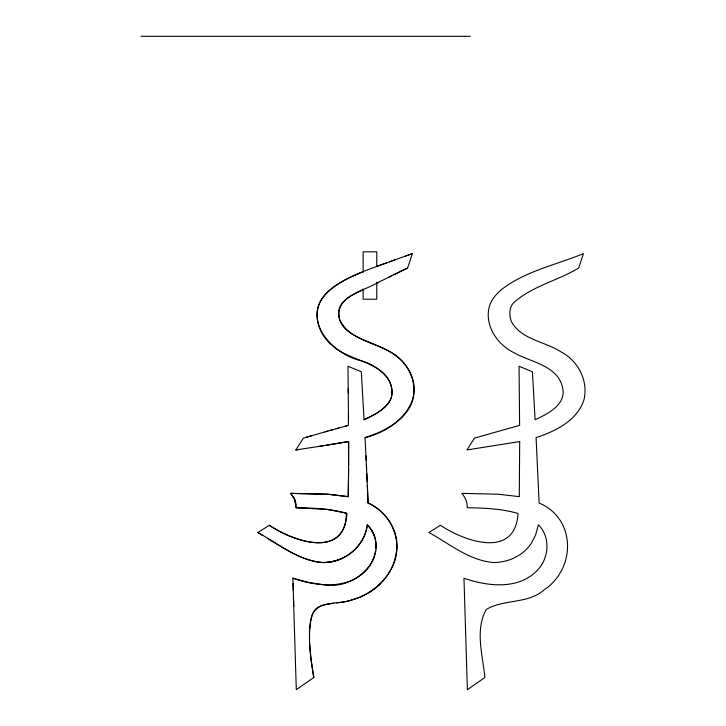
<?xml version="1.0" encoding="UTF-8"?>
<svg xmlns="http://www.w3.org/2000/svg" width="726" height="726" viewBox="0 0 726 726"><rect width="100%" height="100%" fill="white"/><g stroke="black" fill="none" stroke-linecap="round" stroke-linejoin="round"><path stroke-width="1.09" d="M348.562 475.775L348.616 441.562L326.455 445.238M348.616 464.958L348.616 441.562L319.458 446.327M348.607 468.66L348.208 496.666L328.733 494.288L290.709 493.362L295.028 500.323L296.172 507.755C312.852 508.028 329.813 508.463 345.948 513.137M348.525 479.178L348.208 496.666L327.344 494.215L290.709 493.362L294.565 499.143L296.172 507.755L327.39 509.452L345.476 513.001M309.503 631.203L309.566 641.757M375.805 548.384C376.567 540.271 373.954 531.813 368.309 525.86M309.648 629.034L310.574 620.739L312.815 613.397M391.895 395.67C394.272 361.775 350.014 362.991 331.836 345.14C319.15 334.84 312.489 315.365 320.856 300.464C330.484 285.536 347.572 278.058 363.417 271.569M348.507 419.537L347.972 366.231L361.339 371.757L364.044 419.719C373.518 415.381 383.5 410.399 389.563 401.578C399.409 382.139 377.829 365.169 360.849 360.668C330.085 353.517 298.332 316.119 330.384 289.592C349.387 274.737 372.964 268.148 395.207 259.763M346.32 513.255C346.293 559.074 292.896 541.759 269.346 525.297L257.857 532.476L262.685 535.452M375.678 550.435L373.845 558.112L370.904 564.175M346.974 513.463C343.679 559.828 294.003 541.197 269.346 525.297M324.44 584.847C356.738 590.692 393.447 553.602 367.311 524.825C364.742 546.624 344.26 563.049 322.662 562.523C298.286 560.635 278.43 544.001 257.857 532.476M367.311 524.825C364.525 546.569 344.296 562.959 322.662 562.523C302.07 561.162 284.746 548.293 267.422 538.365M376.821 283.086L407.604 268.012L412.386 253.61L405.752 256.006M391.405 397.685C386.649 409.083 374.562 414.746 364.044 419.719M322.97 445.782L295.845 449.948L303.395 438.114L311.481 435.763M313.196 612.445C316.972 604.858 326.382 604.513 333.688 603.288M370.432 565.01C352.999 590.383 318.532 587.27 292.896 578.186L293.25 590.356M293.476 598.024L296.299 689.7L313.804 677.521C310.419 657.366 307.189 636.466 311.672 616.247C317.643 599.358 338.851 605.185 352.4 599.676C368.999 595.311 383.564 583.831 391.432 568.558C404.663 544.654 392.657 513.563 368.064 503.009L367.374 485.739M336.528 602.879C363.599 600.947 391.459 582.533 395.924 554.374C400.915 533.002 387.112 511.866 368.064 503.009L366.394 464.812M388.628 277.259L391.269 275.953M378.382 282.314C364.298 291.035 334.777 295.945 339.314 318.378M393.882 274.673L407.604 268.012M362.955 289.71C353.444 294.511 340.666 299.402 338.733 311.272C338.053 319.259 342 326.999 348.498 331.546C363.481 342.454 382.929 345.068 397.349 356.956C411.333 367.283 417.677 387.012 411.678 403.393C403.357 422.024 383.419 431.661 365.006 437.633L366.176 460.357M376.603 266.515L386.731 262.803M412.386 253.61L389.572 261.777M365.006 437.633C399.218 429.61 431.725 395.87 403.302 362.483C386.568 341.683 350.967 344.723 339.487 319.204M306.082 437.333L327.889 431.062M348.353 425.4L348.462 413.847M325.139 431.843L333.388 429.511M330.639 430.282L338.888 427.986M336.138 428.748L347.119 425.745M344.378 426.48L347.2 425.717M295.845 449.948L298.985 449.467M140.989 36.3L470.239 36.3M323.624 584.775L307.071 582.161L292.896 578.186M345.757 513.082L346.601 513.346M313.804 677.521L311.046 659.535L309.657 643.699M365.949 455.855L366.612 469.196M366.821 473.497L367.202 481.783M293.05 583.668L293.74 606.455M348.235 388.346L348.28 392.929M376.758 266.496L376.758 251.831L363.145 251.831L363.127 272.132M376.758 282.287L376.758 299.203L363.145 299.203L363.127 289.048M342.245 558.339A49.359 49.359 0 0 1 322.662 562.523M370.977 529.19A27.543 27.543 0 0 1 374.68 536.968M380.088 583.895A60.24 60.24 0 0 1 369.144 592.489M293.549 497.092A19.856 19.856 0 0 1 296.017 504.479M519.689 441.562L519.281 496.666L498.417 494.215L461.781 493.362C465.339 497.256 467.417 502.456 467.245 507.755C484.306 507.973 501.548 508.726 518.046 513.463C515.224 559.428 464.531 541.442 440.419 525.297L428.93 532.476C449.557 543.865 469.35 560.635 493.734 562.523A49.359 49.359 0 0 0 513.318 558.339L519.943 554.7A40.565 40.565 0 0 0 531.423 543.13L535.625 534.899L538.383 524.825C550.054 536.187 549.273 555.971 539.264 568.14C520.805 590.274 488.371 586.789 463.968 578.186L467.381 689.7L484.877 677.521C482.854 655.587 474.713 629.959 486.293 609.468C503.726 598.923 527.784 604.268 544.128 589.875C576.09 568.603 576.154 518.645 539.137 503.009L536.078 437.633C555.435 431.271 577.379 420.563 583.985 399.69C588.505 380.823 578.068 360.858 561.162 351.965C545.081 341.42 521.313 339.868 511.367 321.545C509.126 315.474 508.935 308.078 513.4 302.942C531.768 286.207 557.713 280.708 578.676 268.012L583.468 253.61C556.025 264.954 525.379 271.052 501.457 289.592C496.611 293.721 492.337 298.667 489.914 304.611C483.398 323.841 496.557 344.088 513.69 352.573C530.67 362.347 558.04 365.287 562.714 388.092C566.216 404.872 547.522 413.965 535.116 419.719L532.412 371.757L519.045 366.231L519.616 425.345L474.468 438.114L466.927 449.948L519.689 441.562"/></g></svg>
